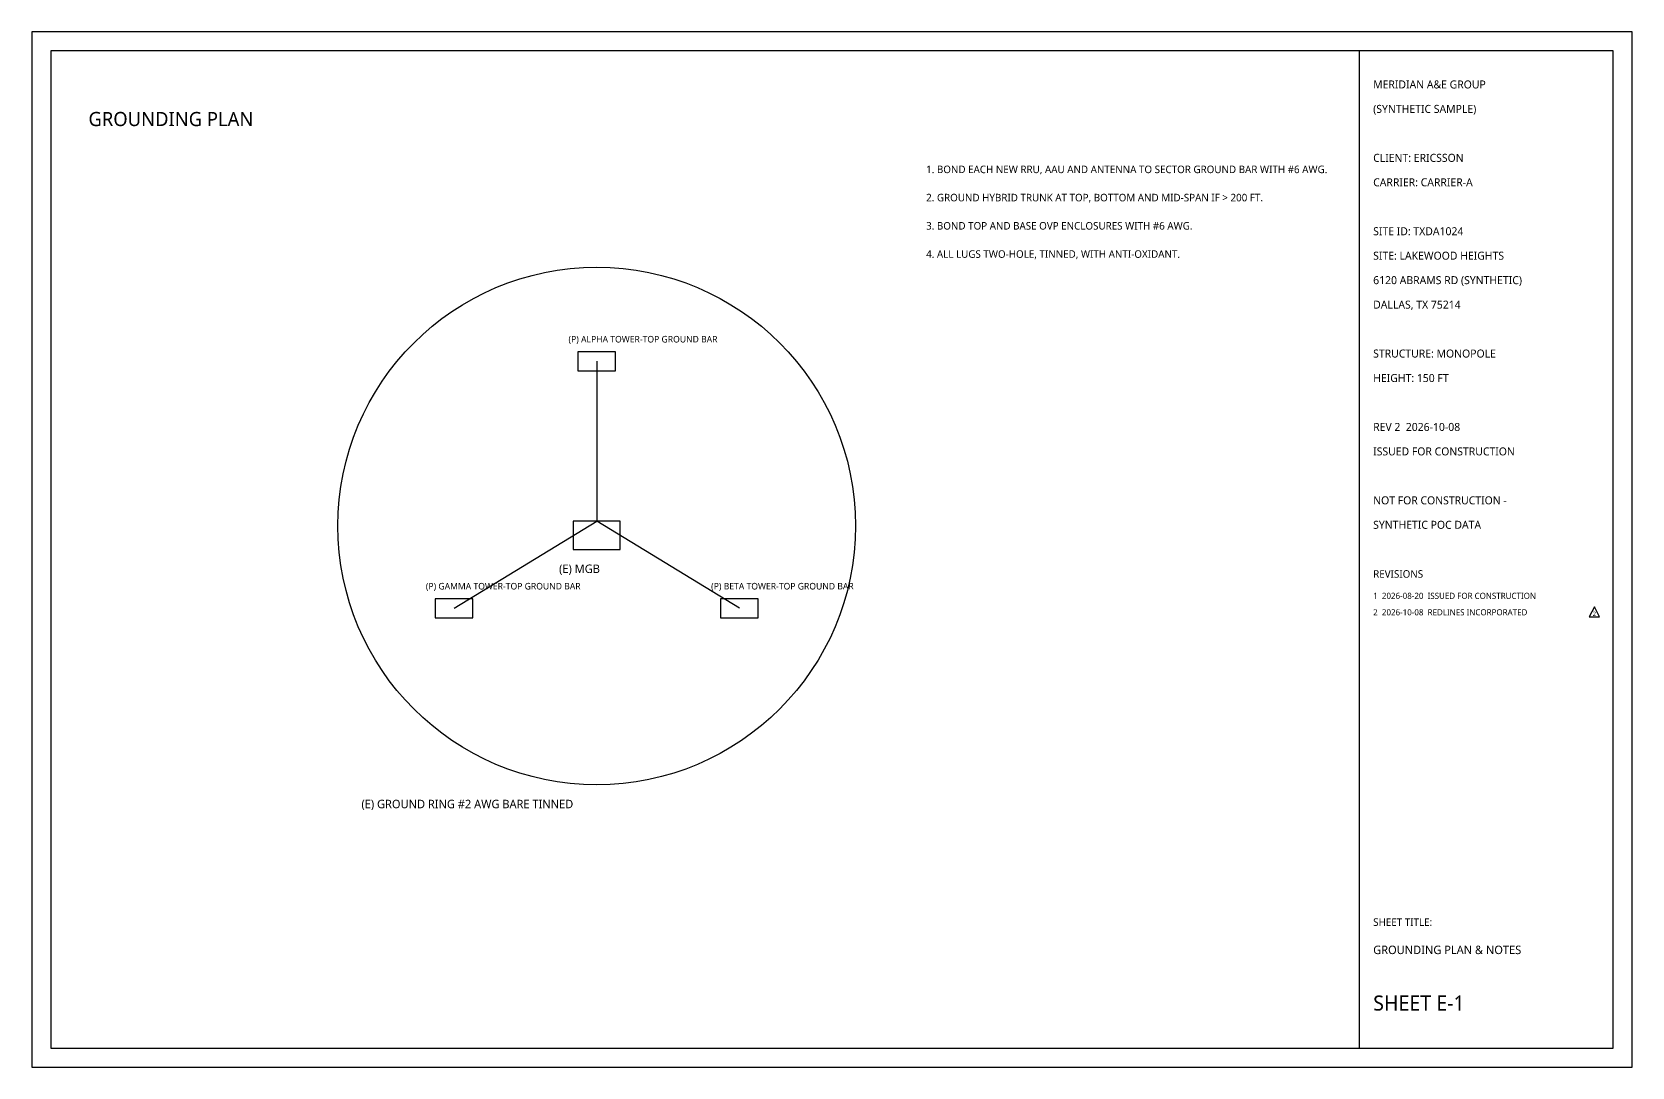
# Model space of a CAD drawing. Extents: x 0 to 1940, y 0 to 220.
# Drawn here: x 1600 to 1940, y 0 to 220 of the extents above; entities that cross this region are included whole.
import ezdxf
from ezdxf.enums import TextEntityAlignment as Align

# ---------------------------------------------------------------- set-up
doc = ezdxf.new("R2010")
doc.units = 0
for name, color, linetype in [('A-BORDER', 7, 'Continuous'), ('A-REV', 1, 'Continuous'), ('A-TEXT', 7, 'Continuous'), ('A-TITLE', 7, 'Continuous'), ('E-GROUND', 2, 'Continuous')]:
    doc.layers.add(name, color=color, linetype=linetype)
doc.styles.add('OpenSans', font='OpenSans-Regular.ttf')

msp = doc.modelspace()

# ---------------------------------------------------------------- linework, layer by layer
at = {"layer": 'A-BORDER'}
for points in [[(1600, 0), (1940, 0), (1940, 220), (1600, 220)], [(1604, 4), (1936, 4), (1936, 216), (1604, 216)]]:
    msp.add_lwpolyline(points, close=True, dxfattribs=at)
at = {"layer": 'A-REV'}
msp.add_lwpolyline([(1930.9, 95.72), (1933.1, 95.72), (1932, 97.81)], close=True, dxfattribs=at)
at = {"layer": 'A-TITLE'}
msp.add_lwpolyline([(1882, 4), (1936, 4), (1936, 216), (1882, 216)], close=True, dxfattribs=at)
at = {"layer": 'E-GROUND'}
for p in [(1720, 150), (1689.69, 97.5), (1750.31, 97.5)]:
    msp.add_line(p, (1720, 116), dxfattribs=at)
for points in [[(1716, 148), (1724, 148), (1724, 152), (1716, 152)], [(1715, 110), (1725, 110), (1725, 116), (1715, 116)], [(1685.69, 95.5), (1693.69, 95.5), (1693.69, 99.5), (1685.69, 99.5)], [(1746.31, 95.5), (1754.31, 95.5), (1754.31, 99.5), (1746.31, 99.5)]]:
    msp.add_lwpolyline(points, close=True, dxfattribs=at)
msp.add_circle((1720, 115), 55, dxfattribs=at)

# ---------------------------------------------------------------- texts
at = {"layer": 'A-REV', "style": 'OpenSans'}
msp.add_text('2  2026-10-08  REDLINES INCORPORATED', height=1.3, dxfattribs=at).set_placement((1885, 96))
msp.add_text('2', height=0.924, dxfattribs=at).set_placement((1932, 96.34), align=Align.MIDDLE_CENTER)
at = {"layer": 'A-TEXT', "style": 'OpenSans'}
for s, height, p in [('GROUNDING PLAN', 3, (1612, 200)), ('1. BOND EACH NEW RRU, AAU AND ANTENNA TO SECTOR GROUND BAR WITH #6 AWG.', 1.6, (1790, 190)), ('2. GROUND HYBRID TRUNK AT TOP, BOTTOM AND MID-SPAN IF > 200 FT.', 1.6, (1790, 184)), ('3. BOND TOP AND BASE OVP ENCLOSURES WITH #6 AWG.', 1.6, (1790, 178)), ('4. ALL LUGS TWO-HOLE, TINNED, WITH ANTI-OXIDANT.', 1.6, (1790, 172)), ('(P) ALPHA TOWER-TOP GROUND BAR', 1.4, (1714, 154)), ('(E) MGB', 1.8, (1712, 105)), ('(P) GAMMA TOWER-TOP GROUND BAR', 1.4, (1683.69, 101.5)), ('(P) BETA TOWER-TOP GROUND BAR', 1.4, (1744.31, 101.5)), ('(E) GROUND RING #2 AWG BARE TINNED', 1.8, (1670, 55))]:
    msp.add_text(s, height=height, dxfattribs=at).set_placement(p)
at = {"layer": 'A-TITLE', "style": 'OpenSans'}
for s, height, p in [('MERIDIAN A&E GROUP', 1.7, (1885, 208)), ('(SYNTHETIC SAMPLE)', 1.7, (1885, 202.8)), ('CLIENT: ERICSSON', 1.7, (1885, 192.4)), ('CARRIER: CARRIER-A', 1.7, (1885, 187.2)), ('SITE ID: TXDA1024', 1.7, (1885, 176.8)), ('SITE: LAKEWOOD HEIGHTS', 1.7, (1885, 171.6)), ('6120 ABRAMS RD (SYNTHETIC)', 1.7, (1885, 166.4)), ('DALLAS, TX 75214', 1.7, (1885, 161.2)), ('STRUCTURE: MONOPOLE', 1.7, (1885, 150.8)), ('HEIGHT: 150 FT', 1.7, (1885, 145.6)), ('REV 2  2026-10-08', 1.7, (1885, 135.2)), ('ISSUED FOR CONSTRUCTION', 1.7, (1885, 130)), ('NOT FOR CONSTRUCTION -', 1.7, (1885, 119.6)), ('SYNTHETIC POC DATA', 1.7, (1885, 114.4)), ('REVISIONS', 1.6, (1885, 104)), ('1  2026-08-20  ISSUED FOR CONSTRUCTION', 1.3, (1885, 99.5)), ('SHEET TITLE:', 1.6, (1885, 30)), ('GROUNDING PLAN & NOTES', 1.8, (1885, 24)), ('SHEET E-1', 3.2, (1885, 12))]:
    msp.add_text(s, height=height, dxfattribs=at).set_placement(p)

doc.saveas('drawing.dxf')
